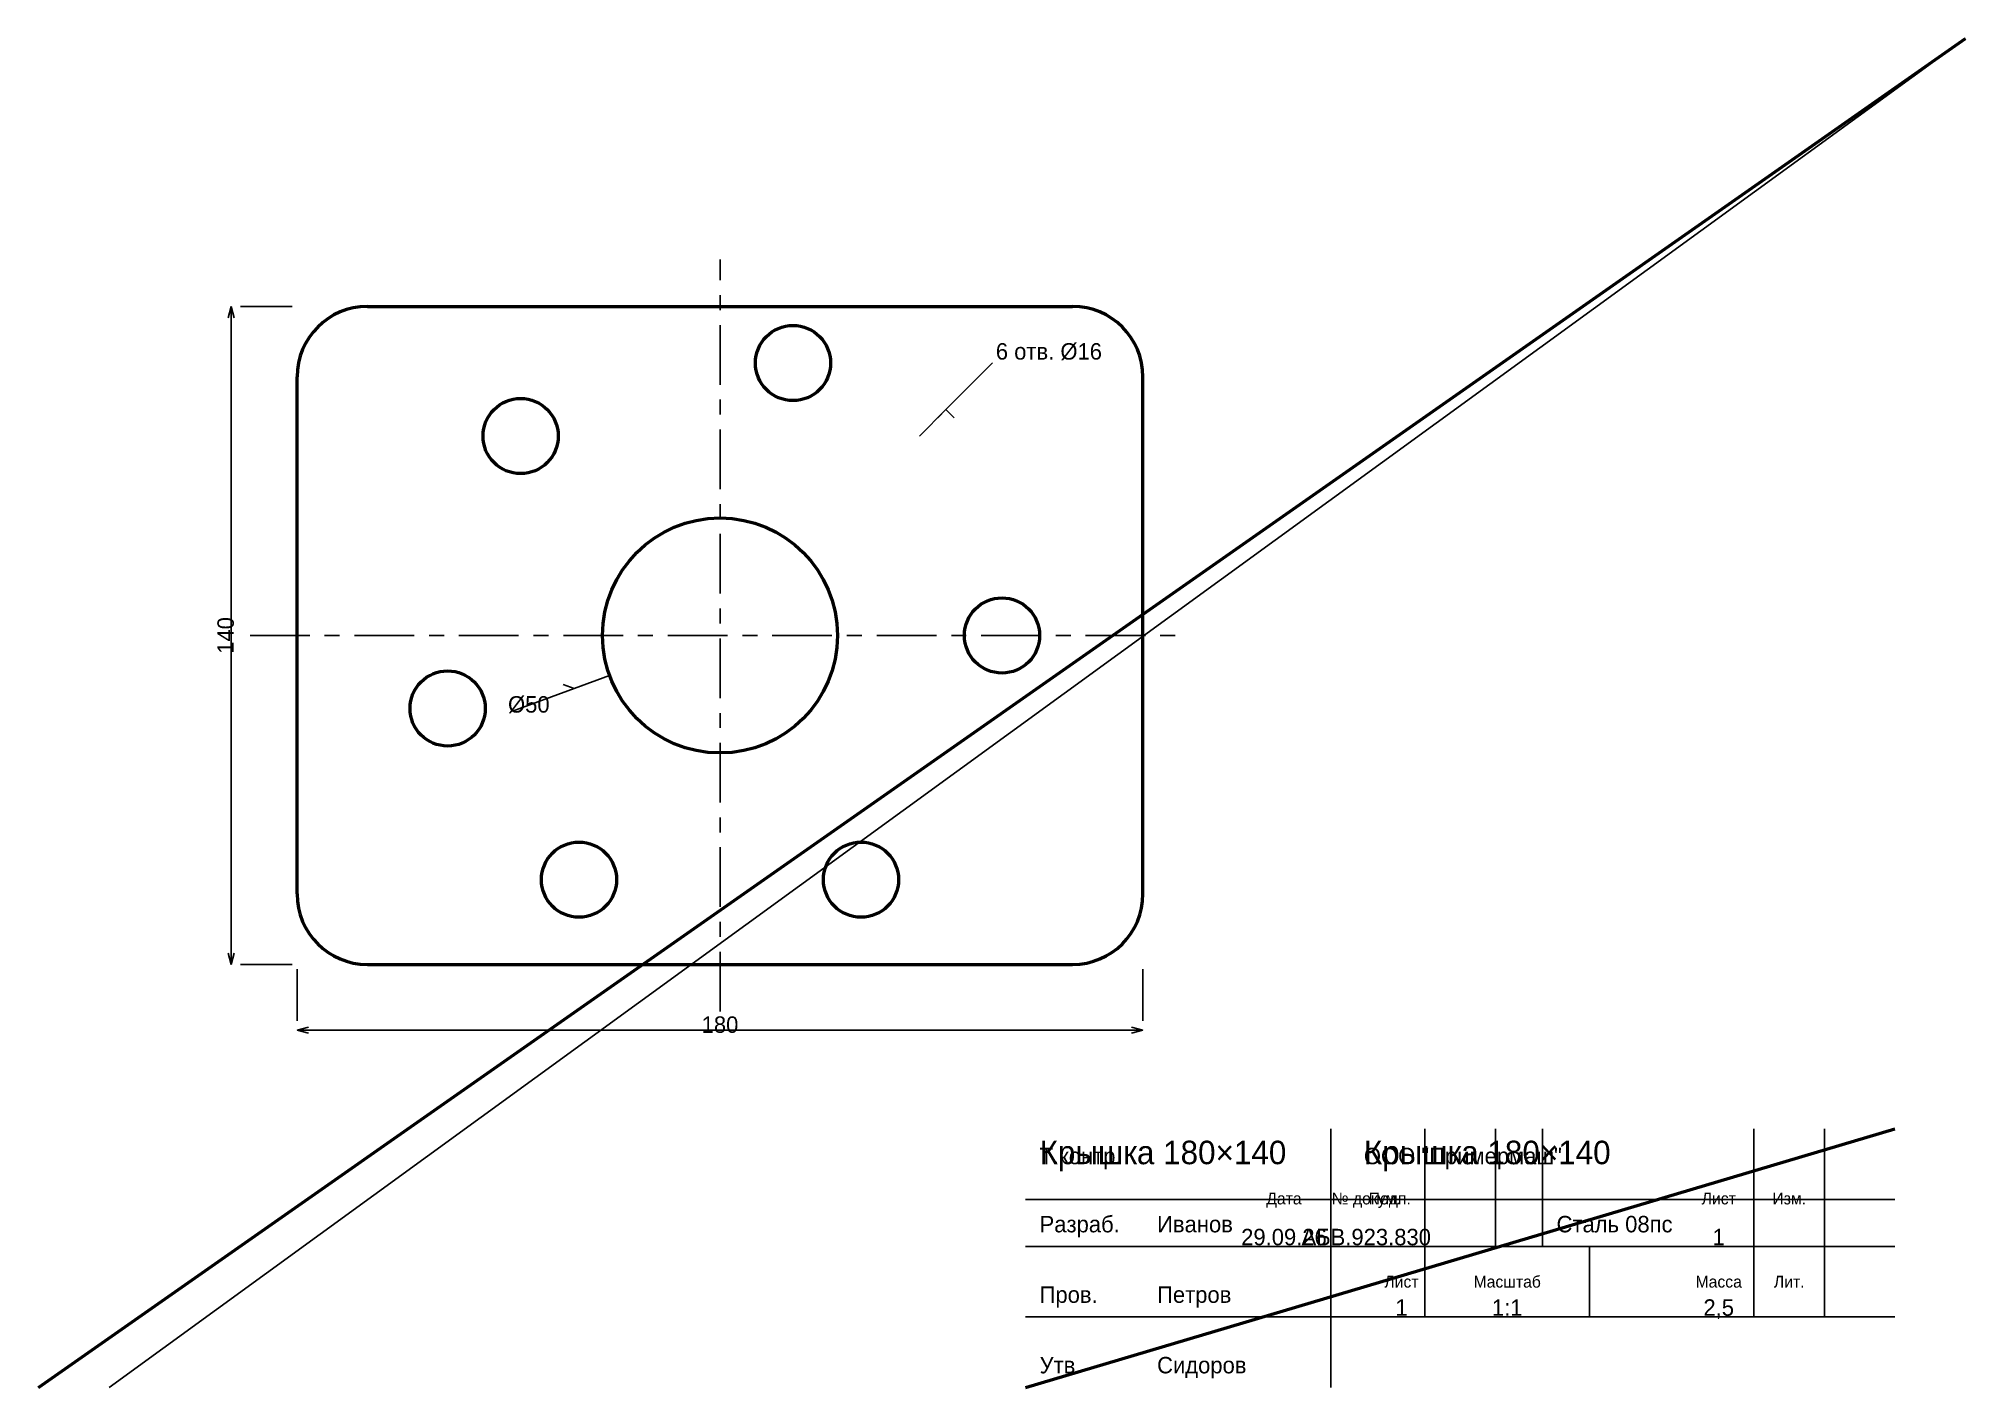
# Model space of a CAD drawing. Header units: millimetres. Extents: x 5 to 415, y 5 to 292.
import ezdxf
from ezdxf.enums import TextEntityAlignment as Align

# ---------------------------------------------------------------- set-up
doc = ezdxf.new("R2010")
doc.units = ezdxf.units.MM
doc.linetypes.add('CENTER', pattern=[22.225, 12.7, -3.175, 3.175, -3.175])
for name, color, linetype, lineweight in [('AXIS', 7, 'CENTER', 25), ('DIMS', 7, 'CONTINUOUS', 25), ('MAIN', 7, 'CONTINUOUS', 50), ('TEXT', 7, 'CONTINUOUS', 25), ('THIN', 7, 'CONTINUOUS', 25)]:
    doc.layers.add(name, color=color, linetype=linetype, lineweight=lineweight)

msp = doc.modelspace()

# ---------------------------------------------------------------- linework, layer by layer
at = {"layer": 'AXIS', "linetype": 'CENTER', "lineweight": 25}
for p, q in [((150, 85), (150, 245)), ((50, 165), (250, 165))]:
    msp.add_line(p, q, dxfattribs=at)
at = {"layer": 'DIMS', "linetype": 'CONTINUOUS', "lineweight": 25}
for p, q in [((46, 235), (45.353, 232.585)), ((46, 95), (46, 235)), ((46, 235), (46.647, 232.585)), ((59, 235), (48, 235)), ((198.083, 213.083), (207.983, 222.983)), ((192.426, 207.426), (198.083, 213.083)), ((198.083, 213.083), (196.315, 211.315)), ((198.083, 213.083), (199.851, 211.315)), ((126.508, 156.449), (118.99, 153.713)), ((118.99, 153.713), (105.834, 148.925)), ((118.99, 153.713), (116.641, 154.568)), ((118.99, 153.713), (121.339, 154.568)), ((46, 95), (45.353, 97.415)), ((46, 95), (46.647, 97.415)), ((59, 95), (48, 95)), ((60, 94), (60, 83)), ((240, 94), (240, 83)), ((60, 81), (62.415, 81.647)), ((60, 81), (240, 81)), ((60, 81), (62.415, 80.353)), ((240, 81), (237.585, 81.647)), ((240, 81), (237.585, 80.353))]:
    msp.add_line(p, q, dxfattribs=at)
at = {"layer": 'MAIN', "linetype": 'CONTINUOUS', "lineweight": 50}
for p, q in [((5, 5), (415, 292)), ((75, 235), (225, 235)), ((60, 110), (60, 220)), ((240, 110), (240, 220)), ((75, 95), (225, 95)), ((215, 5), (400, 60))]:
    msp.add_line(p, q, dxfattribs=at)
for centre, radius in [((165.529, 222.956), 8), ((107.574, 207.426), 8), ((150, 165), 25), ((210, 165), 8), ((92.044, 149.471), 8), ((120, 113.038), 8), ((180, 113.038), 8)]:
    msp.add_circle(centre, radius, dxfattribs=at)
for centre, start, end in [((75, 220), 90, 180), ((225, 220), 0, 90), ((75, 110), 180, 270), ((225, 110), 270, 360)]:
    msp.add_arc(centre, 15, start, end, dxfattribs=at)
at = {"layer": 'THIN', "linetype": 'CONTINUOUS', "lineweight": 25}
for p, q in [((20, 5), (415, 292)), ((280, 5), (280, 60)), ((300, 35), (300, 60)), ((315, 35), (315, 60)), ((325, 35), (325, 60)), ((370, 35), (370, 60)), ((385, 35), (385, 60)), ((215, 45), (400, 45)), ((215, 35), (400, 35)), ((300, 20), (300, 35)), ((335, 20), (335, 35)), ((370, 20), (370, 35)), ((385, 20), (385, 35)), ((215, 20), (400, 20))]:
    msp.add_line(p, q, dxfattribs=at)

# ---------------------------------------------------------------- texts
at = {"layer": 'DIMS', "linetype": 'CONTINUOUS', "lineweight": 25}
for s, p in [('6 отв. %%c16', (208.69, 223.69)), ('%%c50', (104.895, 148.583))]:
    msp.add_text(s, height=3.5, dxfattribs=at).set_placement(p)
msp.add_text('140', height=3.5, rotation=90, dxfattribs=at).set_placement((44.8, 165), align=Align.MIDDLE_CENTER)
msp.add_text('180', height=3.5, dxfattribs=at).set_placement((150, 82.2), align=Align.MIDDLE_CENTER)
at = {"layer": 'TEXT', "linetype": 'CONTINUOUS', "lineweight": 25}
for s, height, p in [('Крышка 180×140', 5, (218, 52.5)), ('Крышка 180×140', 5, (287, 52.5)), ('Т.контр.', 3.5, (218, 52.5)), ('ООО "Примермаш"', 3.5, (287, 52.5)), ('Разраб.', 3.5, (218, 38)), ('Иванов', 3.5, (243, 38)), ('Сталь 08пс', 3.5, (328, 38)), ('Пров.', 3.5, (218, 23)), ('Петров', 3.5, (243, 23)), ('Утв.', 3.5, (218, 8)), ('Сидоров', 3.5, (243, 8))]:
    msp.add_text(s, height=height, dxfattribs=at).set_placement(p)
for s, height, p in [('Дата', 2.5, (270, 45.2)), ('№ докум.', 2.5, (287.5, 45.2)), ('Подп.', 2.5, (292.5, 45.2)), ('Лист', 2.5, (362.5, 45.2)), ('Изм.', 2.5, (377.5, 45.2)), ('29.09.26', 3.5, (270, 37)), ('АБВ.923.830', 3.5, (287.5, 37)), ('1', 3.5, (362.5, 37)), ('Лист', 2.5, (295, 27.5)), ('Масштаб', 2.5, (317.5, 27.5)), ('Масса', 2.5, (362.5, 27.5)), ('Лит.', 2.5, (377.5, 27.5)), ('1', 3.5, (295, 22)), ('1:1', 3.5, (317.5, 22)), ('2,5', 3.5, (362.5, 22))]:
    msp.add_text(s, height=height, dxfattribs=at).set_placement(p, align=Align.MIDDLE_CENTER)

doc.saveas('drawing.dxf')
